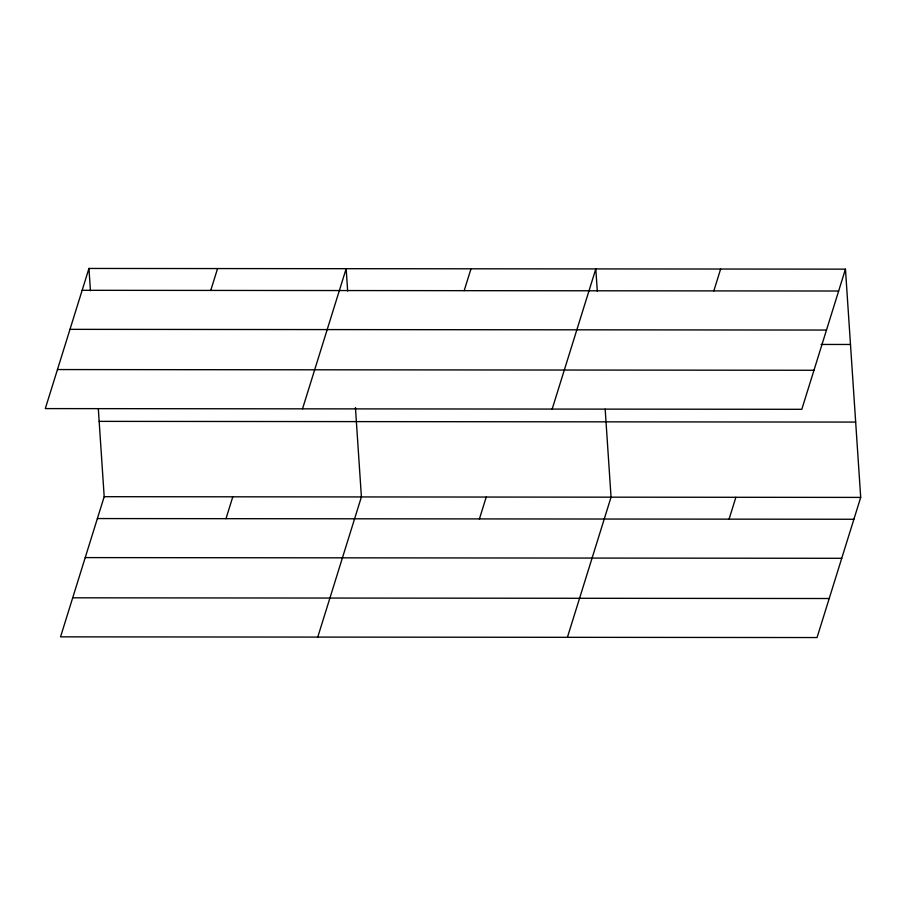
<?xml version="1.0" encoding="UTF-8"?>
<svg xmlns="http://www.w3.org/2000/svg" width="906" height="906" viewBox="0 0 906 906"><rect width="100%" height="100%" fill="white"/><g stroke="black" fill="none" stroke-linecap="round" stroke-linejoin="round"><path stroke-width="1.36" d="M88.958 268.448L45.3 408.595L801.81 409.308L845.457 269.15L88.958 268.448L90.441 290.758M98.312 408.674L104.19 496.692L60.543 636.85L817.042 637.552L860.7 497.405L845.457 269.15M210.747 290.43L217.565 268.561M225.99 518.674L232.797 496.816M302.513 408.844L346.16 268.686L347.655 291.007M317.757 637.088L361.403 496.93L355.435 407.507M464.178 290.667L470.984 268.799M479.421 518.912L486.228 497.054M552.162 409.07L595.808 268.923L597.303 291.234M567.405 637.326L611.052 497.168L605.174 409.15M713.826 290.905L720.632 269.037M729.07 519.149L735.876 497.281M82.14 290.305L838.65 291.019M69.989 329.342L826.487 330.056M821.04 344.45L850.485 344.473M57.463 369.557L813.962 370.271M99.162 421.369L855.672 422.083M104.19 496.692L860.7 497.405M97.384 518.56L853.894 519.263M85.221 557.598L841.731 558.3M72.695 597.813L829.205 598.515"/></g></svg>
